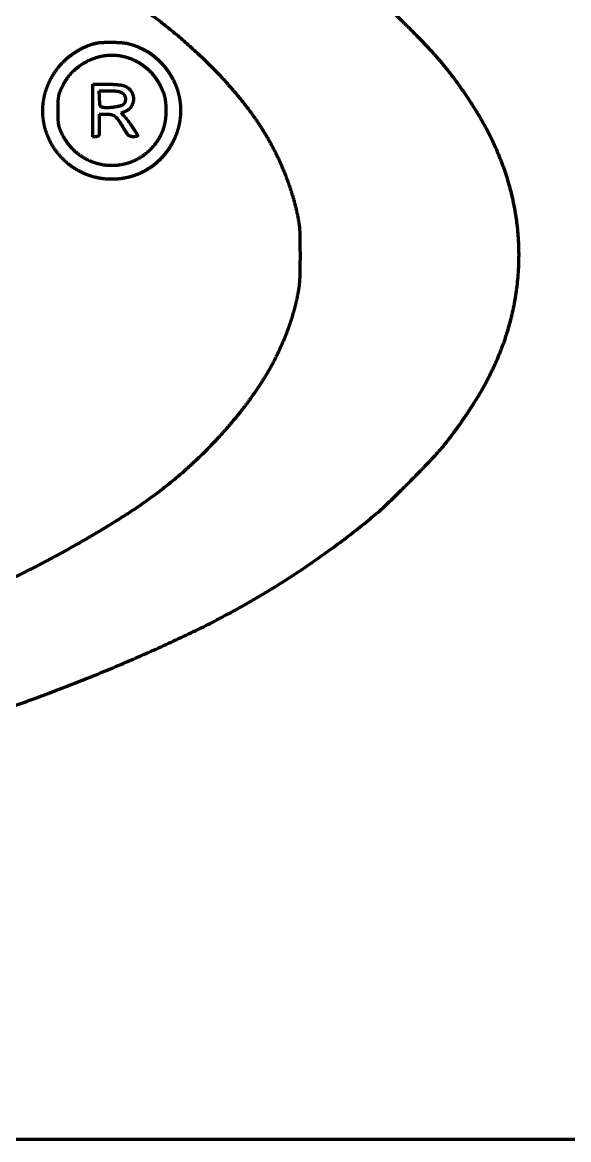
# Model space of a CAD drawing. Header units: inches. Extents: x -3022 to 7311, y 343 to 5680.
# Drawn here: x 3268.4 to 3303.6, y 3803.8 to 3875.7 of the extents above; entities that cross this region are included whole.
import ezdxf

# ---------------------------------------------------------------- set-up
doc = ezdxf.new("R2010")
doc.units = ezdxf.units.IN

msp = doc.modelspace()

# ---------------------------------------------------------------- linework, layer by layer
at = {"linetype": 'Continuous', "lineweight": 70}
msp.add_line((3427.918, 3803.795), (2993.918, 3803.795), dxfattribs=at)
for points, weights, knots in [([(3207.48, 3823.246), (3208.914, 3823.238), (3210.348, 3823.234), (3213.218, 3823.234), (3214.654, 3823.238), (3217.042, 3823.253), (3217.994, 3823.268), (3219.802, 3823.316), (3220.659, 3823.349), (3222.587, 3823.446), (3223.659, 3823.506), (3231.554, 3824.001), (3238.347, 3824.781), (3251.321, 3826.955), (3257.469, 3828.404), (3268.856, 3831.89), (3274.068, 3833.913), (3279.118, 3836.313), (3283.363, 3838.33), (3287.328, 3840.854), (3291.321, 3844.151), (3291.679, 3844.47), (3292.527, 3845.287), (3293.024, 3845.777), (3293.998, 3846.765), (3294.476, 3847.262), (3295.243, 3848.079), (3295.523, 3848.407), (3296.497, 3849.664), (3297.154, 3850.62), (3298.292, 3852.502), (3298.757, 3853.432), (3299.146, 3854.396), (3299.511, 3855.301), (3299.797, 3856.235), (3300.001, 3857.19), (3300.205, 3858.144), (3300.325, 3859.112), (3300.362, 3860.087), (3300.402, 3861.171), (3300.335, 3862.254), (3300.16, 3863.325), (3299.985, 3864.404), (3299.705, 3865.462), (3299.324, 3866.487), (3298.921, 3867.572), (3298.421, 3868.617), (3297.829, 3869.612), (3297.179, 3870.703), (3296.456, 3871.747), (3295.37, 3873.106), (3295.063, 3873.462), (3294.316, 3874.263), (3293.883, 3874.714), (3292.992, 3875.61), (3292.535, 3876.055), (3291.694, 3876.847), (3291.307, 3877.19), (3287.678, 3880.21), (3284.158, 3882.508), (3280.395, 3884.383), (3275.937, 3886.605), (3271.335, 3888.511), (3261.28, 3891.876), (3255.848, 3893.325), (3244.357, 3895.632), (3238.327, 3896.539), (3231.318, 3897.245), (3230.376, 3897.333), (3228.477, 3897.496), (3227.521, 3897.572), (3225.563, 3897.712), (3224.561, 3897.777), (3222.483, 3897.898), (3221.406, 3897.955), (3220.329, 3898.006)], [0.500003680185, 0.500002166144, 0.500002166144, 0.500002097056, 0.500002097056, 0.499986947081, 0.499986947081, 0.499979608822, 0.499979608822, 0.499997302433, 0.499997302433, 0.499558871273, 0.499558871273, 0.499287829862, 0.499287829862, 0.499109929169, 0.499109929169, 0.500003680185, 0.497471929658, 0.497471929658, 0.499762034183, 0.499762034183, 0.499975946134, 0.499975946134, 0.499977921886, 0.499977921886, 0.499631917112, 0.499631917112, 0.49944898704, 0.49944898704, 0.498931840545, 0.498931840545, 0.500003680185, 0.498759302358, 0.498759302358, 0.500003680185, 0.498753551362, 0.498753551362, 0.500003680185, 0.498357304212, 0.498357304212, 0.500003680185, 0.498435704494, 0.498435704494, 0.500003680185, 0.49863329398, 0.49863329398, 0.500003680185, 0.499218488989, 0.499218488989, 0.499765925558, 0.499765925558, 0.499959205342, 0.499959205342, 0.499958724923, 0.499958724923, 0.499847369961, 0.499847369961, 0.497767671046, 0.497767671046, 0.500003680185, 0.499194279285, 0.499194279285, 0.499354848193, 0.499354848193, 0.4996055757, 0.4996055757, 0.499994627424, 0.499994627424, 0.499995368253, 0.499995368253, 0.499996135884, 0.499996135884, 0.499998773272, 0.499998773272, 0.500003680185], [0, 0, 0, 0, 0.0209, 0.0209, 0.041831, 0.041831, 0.055706, 0.055706, 0.068202, 0.068202, 0.083849, 0.083849, 0.183524, 0.183524, 0.275689, 0.275689, 0.357386, 0.357386, 0.357386, 0.426176, 0.426176, 0.433231, 0.433231, 0.4435, 0.4435, 0.453652, 0.453652, 0.459996, 0.459996, 0.477083, 0.477083, 0.492412, 0.492412, 0.492412, 0.506844, 0.506844, 0.506844, 0.521301, 0.521301, 0.521301, 0.537414, 0.537414, 0.537414, 0.553712, 0.553712, 0.553712, 0.571022, 0.571022, 0.571022, 0.590062, 0.590062, 0.597116, 0.597116, 0.60651, 0.60651, 0.616097, 0.616097, 0.623865, 0.623865, 0.687044, 0.687044, 0.687044, 0.762241, 0.762241, 0.847249, 0.847249, 0.939583, 0.939583, 0.953916, 0.953916, 0.968457, 0.968457, 0.983662, 0.983662, 1, 1, 1, 1]), ([(3208.481, 3892.195), (3204.985, 3892.114), (3201.492, 3891.938), (3194.682, 3891.407), (3191.37, 3891.043), (3184.916, 3890.127), (3181.778, 3889.576), (3175.663, 3888.291), (3172.693, 3887.55), (3167.475, 3886.041), (3165.221, 3885.304), (3160.902, 3883.728), (3158.843, 3882.879), (3154.958, 3881.086), (3153.137, 3880.145), (3149.76, 3878.205), (3148.22, 3877.19), (3145.839, 3875.402), (3144.964, 3874.68), (3143.337, 3873.209), (3142.592, 3872.455), (3141.239, 3870.924), (3140.633, 3870.148), (3139.559, 3868.589), (3139.101, 3867.803), (3138.571, 3866.706), (3138.443, 3866.425), (3138.211, 3865.878), (3138.108, 3865.612), (3137.917, 3865.071), (3137.829, 3864.796), (3137.663, 3864.212), (3137.583, 3863.903), (3137.459, 3863.379), (3137.413, 3863.164), (3137.342, 3862.784), (3137.32, 3862.619), (3137.29, 3862.251), (3137.281, 3862.049), (3137.274, 3861.458), (3137.272, 3861.069), (3137.272, 3860.32), (3137.275, 3859.961), (3137.282, 3859.387), (3137.291, 3859.173), (3137.317, 3858.791), (3137.335, 3858.623), (3137.388, 3858.275), (3137.421, 3858.096), (3137.66, 3857), (3137.942, 3856.105), (3138.304, 3855.24), (3138.677, 3854.346), (3139.123, 3853.485), (3139.637, 3852.664), (3140.194, 3851.776), (3140.815, 3850.933), (3142.26, 3849.251), (3143.069, 3848.406), (3143.922, 3847.606), (3146.455, 3845.231), (3149.281, 3843.215), (3152.351, 3841.593), (3156.104, 3839.61), (3159.992, 3837.907), (3168.563, 3834.88), (3173.226, 3833.567), (3183.1, 3831.472), (3188.283, 3830.648), (3196.712, 3829.748), (3199.93, 3829.497), (3206.415, 3829.179), (3209.679, 3829.11), (3216.199, 3829.152), (3219.453, 3829.264), (3225.897, 3829.665), (3229.084, 3829.958), (3237.929, 3831.031), (3243.548, 3832.037), (3254.084, 3834.544), (3258.959, 3836.114), (3263.697, 3838.061), (3267.731, 3839.718), (3271.6, 3841.733), (3275.27, 3844.089), (3278.208, 3845.975), (3280.768, 3848.348), (3282.873, 3851.133), (3283.274, 3851.665), (3283.65, 3852.216), (3284.335, 3853.329), (3284.64, 3853.892), (3285.179, 3855.03), (3285.413, 3855.604), (3285.811, 3856.763), (3285.973, 3857.347), (3286.141, 3858.13), (3286.176, 3858.321), (3286.232, 3858.682), (3286.251, 3858.851), (3286.278, 3859.231), (3286.286, 3859.442), (3286.293, 3860.009), (3286.295, 3860.366), (3286.294, 3861.099), (3286.291, 3861.477), (3286.283, 3862.055), (3286.273, 3862.256), (3286.242, 3862.622), (3286.22, 3862.788), (3286.149, 3863.167), (3286.104, 3863.38), (3285.865, 3864.395), (3285.618, 3865.181), (3285.006, 3866.715), (3284.645, 3867.46), (3283.793, 3868.93), (3283.306, 3869.653), (3282.186, 3871.09), (3281.562, 3871.808), (3279.594, 3873.846), (3278.175, 3875.085), (3274.958, 3877.443), (3273.186, 3878.583), (3269.299, 3880.763), (3267.191, 3881.798), (3262.635, 3883.736), (3260.203, 3884.658), (3254.861, 3886.44), (3251.949, 3887.277), (3245.86, 3888.751), (3242.691, 3889.403), (3236.15, 3890.513), (3232.783, 3890.97), (3225.907, 3891.673), (3222.402, 3891.925), (3218.202, 3892.102), (3217.512, 3892.123), (3215.741, 3892.155), (3214.66, 3892.171), (3212.503, 3892.197), (3211.429, 3892.206), (3209.73, 3892.215), (3209.106, 3892.21), (3208.481, 3892.195)], [0.500093243168, 0.499968918944, 0.499968918944, 0.499927037543, 0.499927037543, 0.499911098367, 0.499911098367, 0.499861647373, 0.499861647373, 0.499898802127, 0.499898802127, 0.499810239054, 0.499810239054, 0.49976208682, 0.49976208682, 0.499467269408, 0.499467269408, 0.49974646444, 0.49974646444, 0.499573085874, 0.499573085874, 0.499488227391, 0.499488227391, 0.49912322686, 0.49912322686, 0.499992527148, 0.499992527148, 0.499930492133, 0.499930492133, 0.499935021323, 0.499935021323, 0.500006461427, 0.500006461427, 0.500004118567, 0.500004118567, 0.499641098677, 0.499641098677, 0.499888634211, 0.499888634211, 0.50008763937, 0.50008763937, 0.500086385394, 0.500086385394, 0.499968171436, 0.499968171436, 0.499810513552, 0.499810513552, 0.49991978318, 0.49991978318, 0.498730676658, 0.498730676658, 0.500093243168, 0.498971631333, 0.498971631333, 0.500093243168, 0.499157234141, 0.499157234141, 0.499608979647, 0.499608979647, 0.500093243168, 0.4971219785, 0.4971219785, 0.500093243168, 0.499199916727, 0.499199916727, 0.499383490015, 0.499383490015, 0.499654288058, 0.499654288058, 0.499955791954, 0.499955791954, 0.499964844697, 0.499964844697, 0.499964159273, 0.499964159273, 0.499950302194, 0.499950302194, 0.49956284229, 0.49956284229, 0.499077013387, 0.499077013387, 0.500093243168, 0.498729474404, 0.498729474404, 0.500093243168, 0.494910309467, 0.494910309467, 0.500093243168, 0.499710351131, 0.499710351131, 0.499604481794, 0.499604481794, 0.49956969486, 0.49956969486, 0.499495067823, 0.499495067823, 0.499959650135, 0.499959650135, 0.499795584787, 0.499795584787, 0.499953504743, 0.499953504743, 0.500085889184, 0.500085889184, 0.500086958789, 0.500086958789, 0.499890660625, 0.499890660625, 0.499663401309, 0.499663401309, 0.500004641898, 0.500004641898, 0.499181752679, 0.499181752679, 0.499208615396, 0.499208615396, 0.499306402964, 0.499306402964, 0.499628453376, 0.499628453376, 0.498884407075, 0.498884407075, 0.499477873797, 0.499477873797, 0.499599926964, 0.499599926964, 0.499825646443, 0.499825646443, 0.499795246802, 0.499795246802, 0.499892445713, 0.499892445713, 0.499910480947, 0.499910480947, 0.499943927995, 0.499943927995, 0.50006989904, 0.50006989904, 0.500091447584, 0.500091447584, 0.500091603784, 0.500091603784, 0.500058956377, 0.500058956377, 0.500093243168], [0, 0, 0, 0, 0.031224, 0.031224, 0.060964, 0.060964, 0.08939, 0.08939, 0.116688, 0.116688, 0.137822, 0.137822, 0.157663, 0.157663, 0.17592, 0.17592, 0.192316, 0.192316, 0.20239, 0.20239, 0.211797, 0.211797, 0.220519, 0.220519, 0.228566, 0.228566, 0.2313, 0.2313, 0.233823, 0.233823, 0.236373, 0.236373, 0.239192, 0.239192, 0.241135, 0.241135, 0.242607, 0.242607, 0.24439, 0.24439, 0.247825, 0.247825, 0.250997, 0.250997, 0.25289, 0.25289, 0.254377, 0.254377, 0.255989, 0.255989, 0.264237, 0.264237, 0.264237, 0.272736, 0.272736, 0.272736, 0.281911, 0.281911, 0.292141, 0.292141, 0.292141, 0.322328, 0.322328, 0.322328, 0.359169, 0.359169, 0.401161, 0.401161, 0.44661, 0.44661, 0.474554, 0.474554, 0.50281, 0.50281, 0.53098, 0.53098, 0.558668, 0.558668, 0.607993, 0.607993, 0.652163, 0.652163, 0.652163, 0.689671, 0.689671, 0.689671, 0.719383, 0.719383, 0.719383, 0.725052, 0.725052, 0.730491, 0.730491, 0.735749, 0.735749, 0.740886, 0.740886, 0.742535, 0.742535, 0.743977, 0.743977, 0.745764, 0.745764, 0.748781, 0.748781, 0.751976, 0.751976, 0.753677, 0.753677, 0.755088, 0.755088, 0.756935, 0.756935, 0.763888, 0.763888, 0.770863, 0.770863, 0.778191, 0.778191, 0.786182, 0.786182, 0.801966, 0.801966, 0.819606, 0.819606, 0.839255, 0.839255, 0.861003, 0.861003, 0.886316, 0.886316, 0.913339, 0.913339, 0.941707, 0.941707, 0.971038, 0.971038, 0.976793, 0.976793, 0.985822, 0.985822, 0.99479, 0.99479, 1, 1, 1, 1]), ([(3274.195, 3865.56), (3273.772, 3865.56), (3273.353, 3865.619), (3272.946, 3865.736), (3272.547, 3865.851), (3272.168, 3866.023), (3271.819, 3866.249), (3271.254, 3866.616), (3270.78, 3867.095), (3270.42, 3867.665), (3270.067, 3868.226), (3269.85, 3868.852), (3269.781, 3869.511), (3269.711, 3870.17), (3269.793, 3870.828), (3270.022, 3871.45), (3270.255, 3872.083), (3270.619, 3872.65), (3271.096, 3873.127), (3271.239, 3873.269), (3271.391, 3873.402), (3271.713, 3873.648), (3271.882, 3873.762), (3272.229, 3873.963), (3272.405, 3874.051), (3272.755, 3874.198), (3272.928, 3874.254), (3273.105, 3874.295), (3273.258, 3874.331), (3273.413, 3874.354), (3273.786, 3874.374), (3274.003, 3874.379), (3274.436, 3874.373), (3274.652, 3874.363), (3275.023, 3874.333), (3275.176, 3874.307), (3275.326, 3874.267)], [0.502760690818, 0.499491353621, 0.499491353621, 0.502760690818, 0.499119862273, 0.499119862273, 0.502760690818, 0.494912910067, 0.494912910067, 0.502760690818, 0.494022017808, 0.494022017808, 0.502760690818, 0.494022768248, 0.494022768248, 0.502760690818, 0.494915332762, 0.494915332762, 0.502760690818, 0.502042471469, 0.502042471469, 0.502092483564, 0.502092483564, 0.502050989819, 0.502050989819, 0.50160328508, 0.50160328508, 0.502760690818, 0.501475493166, 0.501475493166, 0.502564915037, 0.502564915037, 0.502565601488, 0.502565601488, 0.501420422907, 0.501420422907, 0.502760690818], [0, 0, 0, 0, 0.088239, 0.088239, 0.088239, 0.17431, 0.17431, 0.17431, 0.311734, 0.311734, 0.311734, 0.444476, 0.444476, 0.444476, 0.574915, 0.574915, 0.574915, 0.705542, 0.705542, 0.705542, 0.744529, 0.744529, 0.783934, 0.783934, 0.821986, 0.821986, 0.856987, 0.856987, 0.856987, 0.887138, 0.887138, 0.928736, 0.928736, 0.970248, 0.970248, 1, 1, 1, 1]), ([(3275.326, 3874.267), (3275.738, 3874.157), (3276.129, 3873.988), (3276.491, 3873.763), (3276.857, 3873.535), (3277.187, 3873.257), (3277.475, 3872.935), (3277.763, 3872.612), (3278.003, 3872.251), (3278.19, 3871.861), (3278.375, 3871.473), (3278.501, 3871.063), (3278.567, 3870.638), (3278.632, 3870.222), (3278.635, 3869.801), (3278.575, 3869.384), (3278.514, 3868.962), (3278.394, 3868.552), (3278.218, 3868.163), (3278.04, 3867.773), (3277.809, 3867.411), (3277.529, 3867.085), (3277.251, 3866.761), (3276.929, 3866.481), (3276.571, 3866.249), (3276.222, 3866.023), (3275.843, 3865.851), (3275.443, 3865.736), (3275.037, 3865.619), (3274.618, 3865.56), (3274.195, 3865.56)], [0.502760690818, 0.499079769727, 0.499079769727, 0.502760690818, 0.499365449977, 0.499365449977, 0.502760690818, 0.499389836906, 0.499389836906, 0.502760690818, 0.499220212, 0.499220212, 0.502760690818, 0.499079375594, 0.499079375594, 0.502760690818, 0.499376803502, 0.499376803502, 0.502760690818, 0.499418084943, 0.499418084943, 0.502760690818, 0.499314985918, 0.499314985918, 0.502760690818, 0.499127600337, 0.499127600337, 0.502760690818, 0.499492561793, 0.499492561793, 0.502760690818], [0, 0, 0, 0, 0.103033, 0.103033, 0.103033, 0.206731, 0.206731, 0.206731, 0.310057, 0.310057, 0.310057, 0.411835, 0.411835, 0.411835, 0.510877, 0.510877, 0.510877, 0.610617, 0.610617, 0.610617, 0.710223, 0.710223, 0.710223, 0.808655, 0.808655, 0.808655, 0.903811, 0.903811, 0.903811, 1, 1, 1, 1]), ([(3273.328, 3873.412), (3273.711, 3873.516), (3274.106, 3873.55), (3274.501, 3873.514), (3274.899, 3873.478), (3275.285, 3873.374), (3275.648, 3873.205), (3276.013, 3873.034), (3276.345, 3872.804), (3276.633, 3872.521), (3276.922, 3872.236), (3277.16, 3871.907), (3277.34, 3871.543), (3277.4, 3871.422), (3277.456, 3871.301), (3277.546, 3871.086), (3277.578, 3870.993), (3277.628, 3870.802), (3277.646, 3870.705), (3277.672, 3870.474), (3277.683, 3870.342), (3277.705, 3869.933), (3277.693, 3869.657), (3277.655, 3869.383), (3277.619, 3869.129), (3277.553, 3868.881), (3277.459, 3868.642), (3277.365, 3868.406), (3277.244, 3868.183), (3277.097, 3867.977), (3276.941, 3867.759), (3276.764, 3867.558), (3276.568, 3867.377), (3276.164, 3867.005), (3275.684, 3866.737), (3275.155, 3866.589), (3274.623, 3866.44), (3274.071, 3866.417), (3273.529, 3866.522), (3272.984, 3866.628), (3272.478, 3866.855), (3272.038, 3867.192), (3271.597, 3867.529), (3271.244, 3867.958), (3270.999, 3868.456), (3270.942, 3868.573), (3270.888, 3868.692), (3270.84, 3868.812), (3270.806, 3868.896), (3270.78, 3868.983), (3270.765, 3869.072), (3270.746, 3869.175), (3270.736, 3869.279), (3270.728, 3869.585), (3270.725, 3869.786), (3270.725, 3870.188), (3270.728, 3870.389), (3270.736, 3870.694), (3270.746, 3870.799), (3270.765, 3870.902), (3270.78, 3870.991), (3270.805, 3871.078), (3270.839, 3871.162), (3270.888, 3871.283), (3270.941, 3871.402), (3271.11, 3871.748), (3271.246, 3871.963), (3271.406, 3872.163), (3271.567, 3872.364), (3271.748, 3872.547), (3271.948, 3872.709), (3272.15, 3872.873), (3272.367, 3873.014), (3272.599, 3873.132), (3272.832, 3873.251), (3273.075, 3873.345), (3273.328, 3873.412)], [0.501352260013, 0.496143222085, 0.496143222085, 0.501352260013, 0.496376234622, 0.496376234622, 0.501352260013, 0.496493830588, 0.496493830588, 0.501352260013, 0.49669424192, 0.49669424192, 0.501352260013, 0.501207192611, 0.501207192611, 0.500490258004, 0.500490258004, 0.500483777198, 0.500483777198, 0.501203008599, 0.501203008599, 0.49982342958, 0.49982342958, 0.501352260013, 0.498978235149, 0.498978235149, 0.501352260013, 0.498904530687, 0.498904530687, 0.501352260013, 0.499573232242, 0.499573232242, 0.501352260013, 0.492103900382, 0.492103900382, 0.501352260013, 0.49237729168, 0.49237729168, 0.501352260013, 0.492498340266, 0.492498340266, 0.501352260013, 0.492529382574, 0.492529382574, 0.501352260013, 0.501132898877, 0.501132898877, 0.501352260013, 0.499544402732, 0.499544402732, 0.501352260013, 0.500390659871, 0.500390659871, 0.501325855684, 0.501325855684, 0.501325619904, 0.501325619904, 0.50040397146, 0.50040397146, 0.501352260013, 0.499572957451, 0.499572957451, 0.501352260013, 0.50113149264, 0.50113149264, 0.499340620663, 0.499340620663, 0.501352260013, 0.499447592466, 0.499447592466, 0.501352260013, 0.499482183381, 0.499482183381, 0.501352260013, 0.499549246662, 0.499549246662, 0.501352260013], [0, 0, 0, 0, 0.049315, 0.049315, 0.049315, 0.099519, 0.099519, 0.099519, 0.150715, 0.150715, 0.150715, 0.202767, 0.202767, 0.202767, 0.220094, 0.220094, 0.232874, 0.232874, 0.245649, 0.245649, 0.262937, 0.262937, 0.298793, 0.298793, 0.298793, 0.332236, 0.332236, 0.332236, 0.365432, 0.365432, 0.365432, 0.400594, 0.400594, 0.400594, 0.473104, 0.473104, 0.473104, 0.547328, 0.547328, 0.547328, 0.623268, 0.623268, 0.623268, 0.700616, 0.700616, 0.700616, 0.719069, 0.719069, 0.719069, 0.731905, 0.731905, 0.731905, 0.746795, 0.746795, 0.775505, 0.775505, 0.804163, 0.804163, 0.819125, 0.819125, 0.819125, 0.832092, 0.832092, 0.832092, 0.850729, 0.850729, 0.887367, 0.887367, 0.887367, 0.924485, 0.924485, 0.924485, 0.962058, 0.962058, 0.962058, 1, 1, 1, 1]), ([(3272.968, 3871.681), (3273.243, 3871.681), (3273.518, 3871.681), (3273.906, 3871.681), (3274.019, 3871.679), (3274.244, 3871.67), (3274.356, 3871.664), (3274.565, 3871.648), (3274.662, 3871.638), (3274.817, 3871.62), (3274.875, 3871.609), (3274.932, 3871.593)], [0.512547497698, 0.512547497698, 0.512547497698, 0.512486899532, 0.512486899532, 0.512484206421, 0.512484206421, 0.512486719234, 0.512486719234, 0.511502549951, 0.511502549951, 0.512547497698], [0, 0, 0, 0, 0.419101, 0.419101, 0.591264, 0.591264, 0.762162, 0.762162, 0.91052, 0.91052, 1, 1, 1, 1]), ([(3273.383, 3871.258), (3273.589, 3871.258), (3273.795, 3871.257), (3274.167, 3871.257), (3274.333, 3871.249), (3274.498, 3871.233), (3274.605, 3871.223), (3274.709, 3871.195), (3274.807, 3871.151), (3274.88, 3871.119), (3274.94, 3871.069), (3274.985, 3871.004), (3275.031, 3870.937), (3275.059, 3870.861), (3275.067, 3870.78), (3275.071, 3870.742), (3275.071, 3870.704), (3275.068, 3870.666), (3275.065, 3870.628), (3275.059, 3870.591), (3275.049, 3870.554), (3275.04, 3870.521), (3275.028, 3870.488), (3275.012, 3870.457), (3274.999, 3870.431), (3274.982, 3870.407), (3274.961, 3870.386), (3274.914, 3870.339), (3274.855, 3870.305), (3274.79, 3870.288), (3274.67, 3870.256), (3274.549, 3870.229), (3274.293, 3870.186), (3274.16, 3870.171), (3273.912, 3870.156), (3273.798, 3870.159), (3273.685, 3870.172), (3273.634, 3870.178), (3273.584, 3870.189), (3273.535, 3870.205), (3273.503, 3870.216), (3273.478, 3870.237), (3273.464, 3870.267), (3273.444, 3870.306), (3273.433, 3870.347), (3273.43, 3870.39), (3273.421, 3870.503), (3273.414, 3870.616), (3273.408, 3870.729)], [0.500029291858, 0.500029291858, 0.500029291858, 0.499670080763, 0.499670080763, 0.500029291858, 0.495625259135, 0.495625259135, 0.500029291858, 0.487682106893, 0.487682106893, 0.500029291858, 0.489387066891, 0.489387066891, 0.500029291858, 0.498729211134, 0.498729211134, 0.500029291858, 0.498631520506, 0.498631520506, 0.500029291858, 0.498403562023, 0.498403562023, 0.500029291858, 0.49562193218, 0.49562193218, 0.500029291858, 0.488613084265, 0.488613084265, 0.500029291858, 0.499661494622, 0.499661494622, 0.499565896915, 0.499565896915, 0.498765010518, 0.498765010518, 0.500029291858, 0.498178659682, 0.498178659682, 0.500029291858, 0.474600632955, 0.474600632955, 0.500029291858, 0.493957620046, 0.493957620046, 0.500029291858, 0.499990236047, 0.499990236047, 0.500029291858], [0, 0, 0, 0, 0.132502, 0.132502, 0.239463, 0.239463, 0.239463, 0.308707, 0.308707, 0.308707, 0.360104, 0.360104, 0.360104, 0.414043, 0.414043, 0.414043, 0.44009, 0.44009, 0.44009, 0.465894, 0.465894, 0.465894, 0.489629, 0.489629, 0.489629, 0.509815, 0.509815, 0.509815, 0.556494, 0.556494, 0.556494, 0.644653, 0.644653, 0.740147, 0.740147, 0.820941, 0.820941, 0.820941, 0.857567, 0.857567, 0.857567, 0.881241, 0.881241, 0.881241, 0.913729, 0.913729, 0.913729, 1, 1, 1, 1]), ([(3274.932, 3871.593), (3275.115, 3871.543), (3275.273, 3871.438), (3275.391, 3871.289), (3275.509, 3871.14), (3275.576, 3870.962), (3275.586, 3870.772), (3275.595, 3870.583), (3275.546, 3870.399), (3275.443, 3870.24), (3275.341, 3870.081), (3275.194, 3869.962), (3275.017, 3869.895), (3274.946, 3869.868), (3274.875, 3869.841), (3274.804, 3869.814)], [0.512547497698, 0.495817500767, 0.495817500767, 0.512547497698, 0.496197902325, 0.496197902325, 0.512547497698, 0.496060433768, 0.496060433768, 0.512547497698, 0.495526223362, 0.495526223362, 0.512547497698, 0.512547497698, 0.512547497698, 0.512547497698], [0, 0, 0, 0, 0.239494, 0.239494, 0.239494, 0.472165, 0.472165, 0.472165, 0.696789, 0.696789, 0.696789, 0.9129, 0.9129, 0.9129, 1, 1, 1, 1]), ([(3273.391, 3869.735), (3273.391, 3869.495), (3273.391, 3869.255), (3273.391, 3868.858), (3273.39, 3868.701), (3273.387, 3868.544), (3273.386, 3868.492), (3273.379, 3868.44), (3273.364, 3868.389), (3273.355, 3868.358), (3273.333, 3868.333), (3273.302, 3868.321), (3273.263, 3868.305), (3273.222, 3868.296), (3273.18, 3868.296), (3273.109, 3868.296), (3273.039, 3868.296), (3272.968, 3868.296)], [0.512547497698, 0.512547497698, 0.512547497698, 0.512536238595, 0.512536238595, 0.512547497698, 0.509442772414, 0.509442772414, 0.512547497698, 0.479264102009, 0.479264102009, 0.512547497698, 0.50591612894, 0.50591612894, 0.512547497698, 0.512547497698, 0.512547497698, 0.512547497698], [0, 0, 0, 0, 0.411217, 0.411217, 0.680831, 0.680831, 0.680831, 0.770244, 0.770244, 0.770244, 0.82257, 0.82257, 0.82257, 0.88905, 0.88905, 0.88905, 1, 1, 1, 1]), ([(3274.804, 3869.814), (3274.875, 3869.737), (3274.946, 3869.661), (3275.093, 3869.502), (3275.165, 3869.415), (3275.331, 3869.188), (3275.428, 3869.05), (3275.62, 3868.767), (3275.716, 3868.622), (3275.811, 3868.477), (3275.834, 3868.442), (3275.845, 3868.402), (3275.845, 3868.361), (3275.845, 3868.35), (3275.839, 3868.34), (3275.829, 3868.336), (3275.808, 3868.327), (3275.786, 3868.32), (3275.735, 3868.308), (3275.705, 3868.304), (3275.64, 3868.298), (3275.604, 3868.296), (3275.569, 3868.296), (3275.515, 3868.296), (3275.461, 3868.303), (3275.408, 3868.316), (3275.365, 3868.326), (3275.326, 3868.346), (3275.292, 3868.374), (3275.25, 3868.41), (3275.212, 3868.451), (3275.181, 3868.497), (3275.124, 3868.583), (3275.069, 3868.67), (3274.904, 3868.946), (3274.787, 3869.131), (3274.665, 3869.313), (3274.6, 3869.41), (3274.522, 3869.497), (3274.432, 3869.572), (3274.361, 3869.631), (3274.279, 3869.673), (3274.189, 3869.695), (3274.078, 3869.721), (3273.964, 3869.735), (3273.849, 3869.735), (3273.696, 3869.735), (3273.544, 3869.735), (3273.391, 3869.735)], [0.512547497698, 0.512547497698, 0.512547497698, 0.511965143389, 0.511965143389, 0.512491789802, 0.512491789802, 0.512535442794, 0.512535442794, 0.512547497698, 0.498353043216, 0.498353043216, 0.512547497698, 0.454585942147, 0.454585942147, 0.512547497698, 0.511465868553, 0.511465868553, 0.511693466823, 0.511693466823, 0.51221569102, 0.51221569102, 0.512547497698, 0.510102766729, 0.510102766729, 0.512547497698, 0.503663029579, 0.503663029579, 0.512547497698, 0.509111891967, 0.509111891967, 0.512547497698, 0.512434461374, 0.512434461374, 0.51243894999, 0.51243894999, 0.512547497698, 0.509092243655, 0.509092243655, 0.512547497698, 0.503535145528, 0.503535145528, 0.512547497698, 0.510164979311, 0.510164979311, 0.512547497698, 0.512547497698, 0.512547497698, 0.512547497698], [0, 0, 0, 0, 0.071126, 0.071126, 0.147377, 0.147377, 0.2621, 0.2621, 0.380042, 0.380042, 0.380042, 0.40748, 0.40748, 0.40748, 0.414127, 0.414127, 0.414127, 0.427329, 0.427329, 0.444954, 0.444954, 0.46559, 0.46559, 0.46559, 0.497117, 0.497117, 0.497117, 0.522164, 0.522164, 0.522164, 0.553749, 0.553749, 0.553749, 0.612183, 0.612183, 0.736035, 0.736035, 0.736035, 0.80189, 0.80189, 0.80189, 0.852848, 0.852848, 0.852848, 0.916014, 0.916014, 0.916014, 1, 1, 1, 1])]:
    msp.add_rational_spline(points, weights, degree=3, knots=knots, dxfattribs=at)
msp.add_open_spline([(3272.968, 3868.296), (3272.968, 3868.86), (3272.968, 3869.425), (3272.968, 3870.553), (3272.968, 3871.117), (3272.968, 3871.681)], degree=3, knots=[0, 0, 0, 0, 0.5, 0.5, 1, 1, 1, 1], dxfattribs=at)
msp.add_open_spline([(3273.408, 3870.729), (3273.4, 3870.906), (3273.391, 3871.082), (3273.383, 3871.258)], degree=3, dxfattribs=at)

doc.saveas('drawing.dxf')
